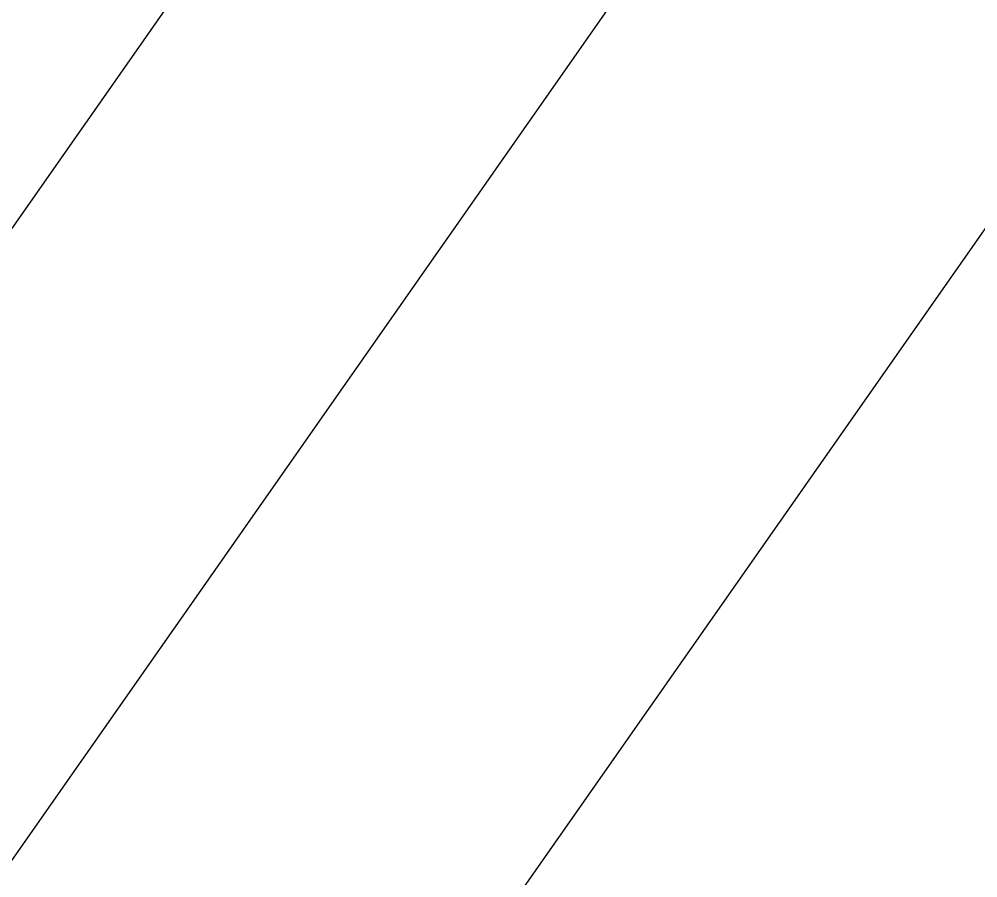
# Model space of a CAD drawing. Header units: inches. Extents: x 36473197 to 36486087, y 3899343 to 3911260.
# Drawn here: x 36473813.92 to 36473853.59, y 3906054.08 to 3906089.61 of the extents above; entities that cross this region are included whole.
import ezdxf

# ---------------------------------------------------------------- set-up
doc = ezdxf.new("R2010")
doc.units = ezdxf.units.IN
doc.header["$MEASUREMENT"] = 0
doc.layers.get('0').update_dxf_attribs({"lineweight": 0})
doc.layers.add('图例区', color=7, linetype='Continuous', lineweight=0)
doc.styles.add('宋体', font='SIMSUN.TTC')

msp = doc.modelspace()

# ---------------------------------------------------------------- linework, layer by layer
at = {"lineweight": 15, "flags": 128}
for points in [[(36474636.487, 3907256.117), (36473672.306, 3905879.171)], [(36474648.774, 3907247.513), (36473684.593, 3905870.567)], [(36474663.518, 3907237.188), (36473699.337, 3905860.242)]]:
    msp.add_lwpolyline(points, dxfattribs=at)

# ---------------------------------------------------------------- texts
at = {"layer": '图例区', "char_height": 4.5, "width": 7.51239, "attachment_point": 1, "rotation": 324.9991, "style": '宋体'}
for s, insert in [('中\\P\\P\\P\\P\\P\\P\\P\\P\\P\\P\\P\\P\\P\\P\\P\\P\\P\\P\\P\\P\\P\\P\\P\\P\\P\\P\\P\\P\\P\\P\\P\\P\\P\\P\\P\\P\\P\\P\\P\\P\\P\\P\\P\\P\\P\\P\\P\\P\\P\\P\\P\\P\\P\\P\\P\\P\\P\\P\\P\\P\\P\\P\\P生\\P\\P\\P\\P\\P\\P\\P\\P\\P\\P\\P\\P\\P\\P\\P\\P\\P\\P\\P\\P\\P\\P\\P\\P\\P\\P\\P\\P\\P\\P\\P\\P\\P\\P\\P\\P\\P\\P\\P\\P\\P\\P\\P\\P\\P\\P\\P\\P\\P\\P\\P\\P\\P\\P\\P\\P\\P\\P\\P\\P\\P\\P\\P\\P\\P\\P\\P\\P\\P\\P\\P\\P\\P\\P\\P\\P\\P\\P\\P\\P界\\P', (36474258.841, 3906868.629)), ('侏\\P\\P\\P\\P\\P\\P\\P\\P\\P\\P\\P\\P\\P\\P\\P\\P\\P罗\\P\\P\\P\\P\\P\\P\\P\\P\\P\\P\\P\\P\\P\\P\\P\\P\\P\\P\\P\\P\\P\\P\\P\\P系\\P', (36473838.475, 3906238.664)), ('中\\P\\P\\P\\P\\P\\P\\P\\P\\P\\P\\P\\P\\P\\P\\P\\P\\P\\P\\P\\P\\P\\P\\P\\P\\P\\P\\P\\P\\P\\P\\P\\P\\P\\P统\\P', (36473849.283, 3906231.351))]:
    msp.add_mtext(s, dxfattribs=dict(at, insert=insert))

doc.saveas('drawing.dxf')
